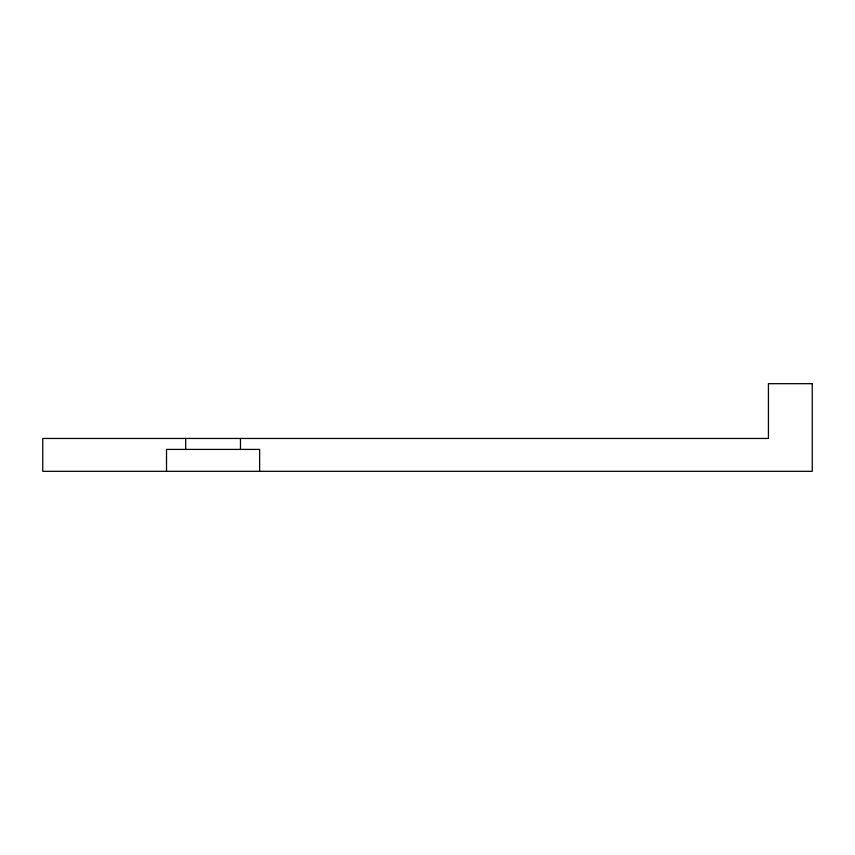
<?xml version="1.0" encoding="UTF-8"?>
<svg xmlns="http://www.w3.org/2000/svg" width="855" height="855" viewBox="0 0 855 855"><rect width="100%" height="100%" fill="white"/><g stroke="black" fill="none" stroke-linecap="round" stroke-linejoin="round"><path stroke-width="1.28" d="M259.631 471.319L259.631 449.409L166.522 449.409L166.522 471.319M240.469 438.455L240.469 449.409M185.695 438.455L185.695 449.409M812.25 383.681L768.431 383.681L768.431 438.455L42.75 438.455L42.75 471.319L812.25 471.319L812.25 383.681"/></g></svg>
